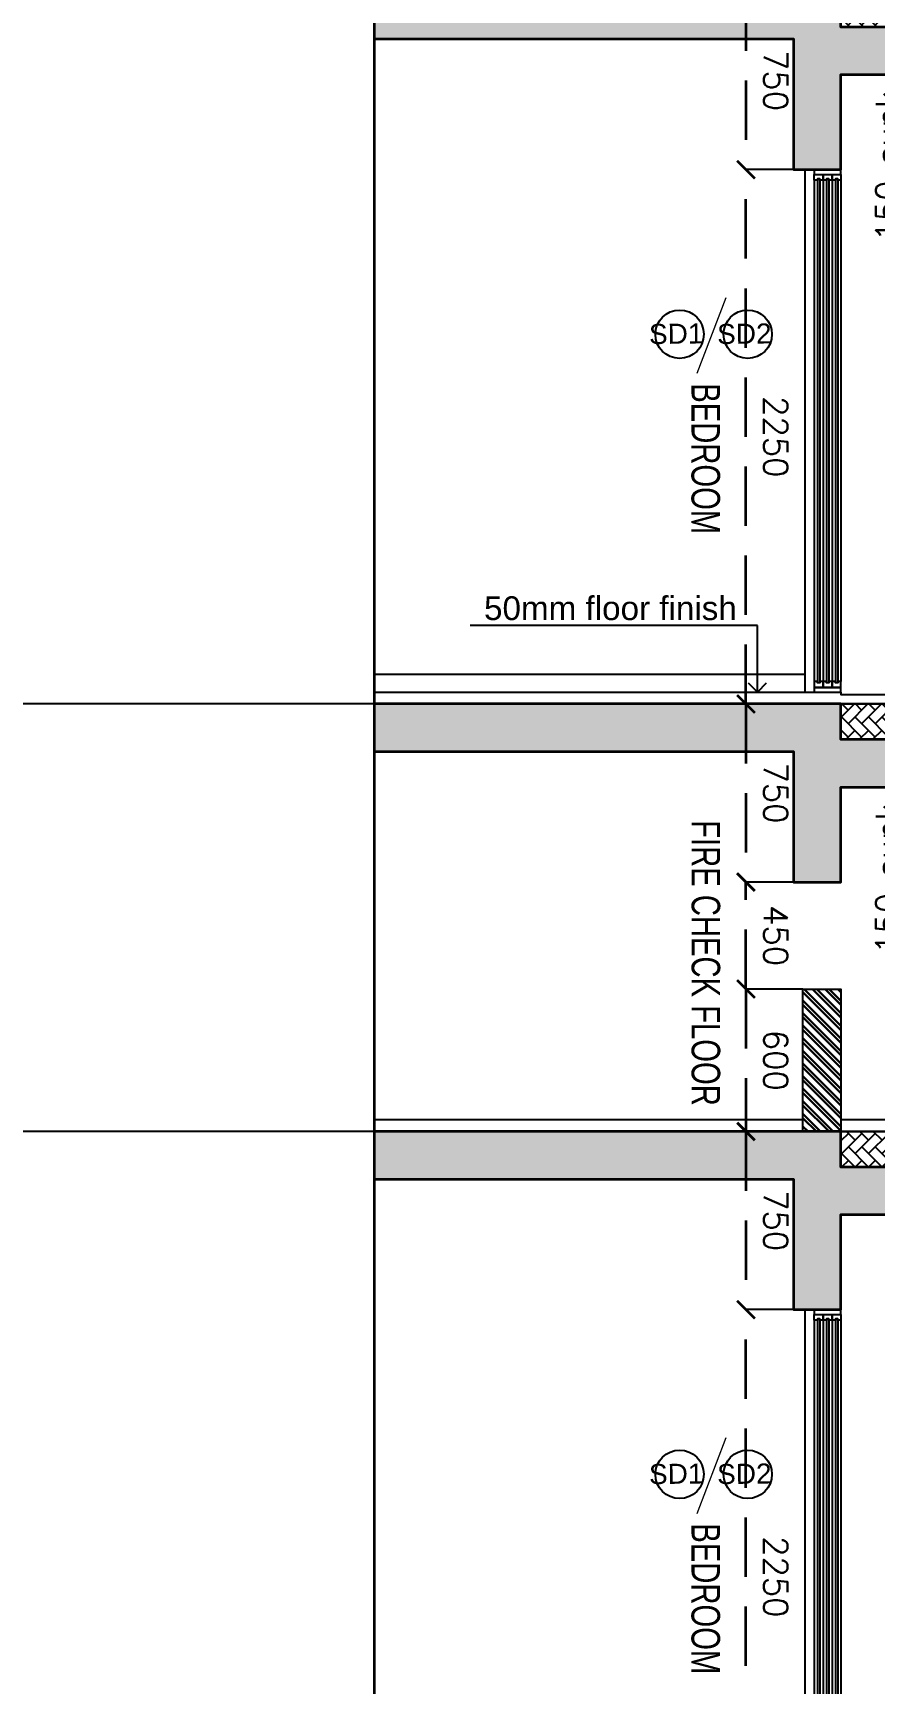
# Model space of a CAD drawing. Header units: millimetres. Extents: x 1066295 to 1300022, y -5734212 to -5454663.
# Drawn here: x 1117602 to 1121144, y -5619320 to -5612368 of the extents above; entities that cross this region are included whole.
import ezdxf
from ezdxf.enums import TextEntityAlignment as Align

# ---------------------------------------------------------------- set-up
doc = ezdxf.new("R2010")
doc.units = ezdxf.units.MM
doc.header["$LTSCALE"] = 1000
doc.header["$MEASUREMENT"] = 0
for name, pattern in [('AUDIT_D_120904163729-0', [0]), ('T9_PROFILE SECTIONS$0$AUDIT_D_120904163729-0', [0]), ('T9_PROFILE SECTIONS$0$HIDDEN', [0.375, 0.25, -0.125]), ('T9_PROFILE SECTIONS$0$HIDDEN2', [0.1875, 0.125, -0.0625]), ('T9_PROFILE SECTIONS$0$T10(T7 IS SIMILAR BUT MIRROR) - DIMENSION & TEXTING$0$HIDDEN', [0.375, 0.25, -0.125])]:
    doc.linetypes.add(name, pattern=pattern)
doc.layers.get('0').update_dxf_attribs({"linetype": 'AUDIT_D_120904163729-0'})
for name, color, linetype in [('T9_PROFILE SECTIONS$0$a-alu frame', 4, 'Continuous'), ('T9_PROFILE SECTIONS$0$a-ele', 8, 'Continuous'), ('T9_PROFILE SECTIONS$0$A-SUNK SLAB', 251, 'T9_PROFILE SECTIONS$0$AUDIT_D_120904163729-0'), ('T9_PROFILE SECTIONS$0$a-wall', 6, 'Continuous'), ('T9_PROFILE SECTIONS$0$a-window', 5, 'Continuous'), ('T9_PROFILE SECTIONS$0$F.F.L', 36, 'Continuous'), ('T9_PROFILE SECTIONS$0$HATCH 150', 8, 'Continuous'), ('T9_PROFILE SECTIONS$0$Leader', 2, 'T9_PROFILE SECTIONS$0$AUDIT_D_120904163729-0'), ('T9_PROFILE SECTIONS$0$LEVEL', 7, 'Continuous'), ('T9_PROFILE SECTIONS$0$T10(T7 IS SIMILAR BUT MIRROR) - DIMENSION & TEXTING$0$A-DIMENSIONS', 2, 'T9_PROFILE SECTIONS$0$T10(T7 IS SIMILAR BUT MIRROR) - DIMENSION & TEXTING$0$HIDDEN'), ('T9_PROFILE SECTIONS$0$TEXT ROOM', 7, 'Continuous'), ('T9_PROFILE SECTIONS$0$TYPICAL UNITS$0$a-door-no', 104, 'Continuous')]:
    doc.layers.add(name, color=color, linetype=linetype)
for name, color, linetype, lineweight in [('T9_PROFILE SECTIONS$0$A-DIMENSION', 2, 'Continuous', 35), ('T9_PROFILE SECTIONS$0$A-SLAB', 3, 'Continuous', 35), ('T9_PROFILE SECTIONS$0$a-Text', 4, 'Continuous', 0), ('T9_PROFILE SECTIONS$0$NON-STRUCT -150', 230, 'Continuous', 30), ('T9_PROFILE SECTIONS$0$R0-18-10-2014-T1-1st Podium Floor Plan$0$Text', 7, 'Continuous', 0)]:
    doc.layers.add(name, color=color, linetype=linetype, lineweight=lineweight)
doc.styles.add('T9_PROFILE SECTIONS$0$ARIAL ARROW', font='arial.ttf')
doc.styles.add('T9_PROFILE SECTIONS$0$Romans 1', font='romans.shx', dxfattribs={"height": 100})
doc.styles.add('T9_PROFILE SECTIONS$0$RSP_TXT 500', font='swisscl.ttf', dxfattribs={"height": 250})
doc.styles.add('T9_PROFILE SECTIONS$0$TYPICAL UNITS$0$LODHA STANDERD', font='sanss___.ttf')
doc.dimstyles.new('T9_PROFILE SECTIONS$0$ALPINE S', dxfattribs={"dimscale": 0, "dimtxt": 100, "dimasz": 75, "dimexe": 0, "dimexo": 0, "dimgap": 75, "dimtad": 1, "dimdec": 0, "dimzin": 0, "dimdsep": 46, "dimtxsty": 'T9_PROFILE SECTIONS$0$Romans 1', "dimblk": 'T9_PROFILE SECTIONS$0$_ArchTick', "dimcen": 0.09, "dimclrd": 256, "dimclre": 256, "dimclrt": 7, "dimadec": 0, "dimazin": 0, "dimtfac": 1, "dimtdec": 0, "dimtofl": 0, "dimtmove": 1, "dimatfit": 0, "dimldrblk": 'T9_PROFILE SECTIONS$0$_Open90', "dimfxl": 1, "dimtolj": 1, "dimtzin": 0, "dimarcsym": 0})

# ---------------------------------------------------------------- blocks, each defined once
blk = doc.blocks.new('T9_PROFILE SECTIONS$0$A$C04612184')
at = {"layer": 'T9_PROFILE SECTIONS$0$LEVEL', "color": 1, "linetype": 'T9_PROFILE SECTIONS$0$HIDDEN2', "ltscale": 5}
blk.add_line((89.8181, 76.715), (-67.8271, 76.715), dxfattribs=at)
at = {"layer": 'T9_PROFILE SECTIONS$0$LEVEL', "color": 8, "linetype": 'T9_PROFILE SECTIONS$0$HIDDEN2', "ltscale": 5}
blk.add_line((89.8181, 74.915), (-67.8271, 74.915), dxfattribs=at)
blk = doc.blocks.new('T9_PROFILE SECTIONS$0$window with railing')
at = {"layer": 'T9_PROFILE SECTIONS$0$a-ele'}
blk.add_lwpolyline([(-11244.9, -340863.7), (-11244.9, -338663.7)], dxfattribs=at)
at = {"layer": 'T9_PROFILE SECTIONS$0$a-window', "color": 250}
for p, q in [((-11394.9, -338708.7), (-11394.9, -340818.7)), ((-11381.6, -338708.7), (-11381.6, -340818.7)), ((-11371.6, -338708.7), (-11371.6, -340818.7))]:
    blk.add_line(p, q, dxfattribs=at)
at = {"layer": 'T9_PROFILE SECTIONS$0$a-window', "color": 1}
for p, q in [((-11357.4, -338708.7), (-11357.4, -340818.7)), ((-11319.9, -338708.7), (-11319.9, -340818.7)), ((-11319.9, -338708.7), (-11319.9, -340818.7)), ((-11282.4, -338708.7), (-11282.4, -340818.7))]:
    blk.add_line(p, q, dxfattribs=at)
at = {"layer": 'T9_PROFILE SECTIONS$0$a-window', "color": 5}
for p, q in [((-11344.1, -338708.7), (-11344.1, -340818.7)), ((-11334.1, -338708.7), (-11334.1, -340818.7)), ((-11306.6, -338708.7), (-11306.6, -340818.7)), ((-11296.6, -338708.7), (-11296.6, -340818.7))]:
    blk.add_line(p, q, dxfattribs=at)
at = {"layer": 'T9_PROFILE SECTIONS$0$a-window', "color": 4}
for points in [[(-11394.9, -338683.7), (-11394.9, -338663.7), (-11282.4, -338663.7), (-11282.4, -338683.7)], [(-11371.6, -338708.7), (-11357.4, -338708.7), (-11357.4, -338683.7), (-11394.9, -338683.7), (-11394.9, -338708.7), (-11381.6, -338708.7), (-11381.6, -338702.7), (-11371.6, -338702.7)], [(-11334.1, -338708.7), (-11319.9, -338708.7), (-11319.9, -338683.7), (-11357.4, -338683.7), (-11357.4, -338708.7), (-11344.1, -338708.7), (-11344.1, -338702.7), (-11334.1, -338702.7)], [(-11296.6, -338708.7), (-11282.4, -338708.7), (-11282.4, -338683.7), (-11319.9, -338683.7), (-11319.9, -338708.7), (-11306.6, -338708.7), (-11306.6, -338702.7), (-11296.6, -338702.7)], [(-11371.6, -340818.7), (-11357.4, -340818.7), (-11357.4, -340843.7), (-11394.9, -340843.7), (-11394.9, -340818.7), (-11381.6, -340818.7), (-11381.6, -340824.7), (-11371.6, -340824.7)], [(-11394.9, -340863.7), (-11394.9, -340843.7), (-11282.4, -340843.7), (-11282.4, -340863.7)], [(-11334.1, -340818.7), (-11319.9, -340818.7), (-11319.9, -340843.7), (-11357.4, -340843.7), (-11357.4, -340818.7), (-11344.1, -340818.7), (-11344.1, -340824.7), (-11334.1, -340824.7)], [(-11296.6, -340818.7), (-11282.4, -340818.7), (-11282.4, -340843.7), (-11319.9, -340843.7), (-11319.9, -340818.7), (-11306.6, -340818.7), (-11306.6, -340824.7), (-11296.6, -340824.7)]]:
    blk.add_lwpolyline(points, close=True, dxfattribs=at)
blk = doc.blocks.new('T9_PROFILE SECTIONS$0$_ArchTick')
at = {"color": 0, "linetype": 'ByBlock', "const_width": 0.15}
blk.add_lwpolyline([(-0.5, -0.5), (0.5, 0.5)], dxfattribs=at)
blk = doc.blocks.new('*D218')
at = {"layer": 'T9_PROFILE SECTIONS$0$A-DIMENSION', "linetype": 'T9_PROFILE SECTIONS$0$HIDDEN', "lineweight": -2, "transparency": 16777216}
for p, q in [((1323371.8, -5676244.4), (1323371.8, -5676044.8)), ((1325621.8, -5676244.4), (1325621.8, -5676044.8))]:
    blk.add_line(p, q, dxfattribs=at)
at = {"layer": 'T9_PROFILE SECTIONS$0$A-DIMENSION', "linetype": 'T9_PROFILE SECTIONS$0$HIDDEN', "transparency": 16777216}
blk.add_line((1323371.8, -5676044.8), (1325621.8, -5676044.8), dxfattribs=at)
at = {"layer": 'T9_PROFILE SECTIONS$0$A-DIMENSION', "linetype": 'ByBlock', "transparency": 16777216, "xscale": 75, "yscale": 75, "zscale": 75, "rotation": 180}
blk.add_blockref('T9_PROFILE SECTIONS$0$_ArchTick', (1323371.8, -5676044.8), dxfattribs=at)
at = {"layer": 'T9_PROFILE SECTIONS$0$A-DIMENSION', "linetype": 'ByBlock', "transparency": 16777216, "xscale": 75, "yscale": 75, "zscale": 75}
blk.add_blockref('T9_PROFILE SECTIONS$0$_ArchTick', (1325621.8, -5676044.8), dxfattribs=at)
at = {"layer": 'T9_PROFILE SECTIONS$0$A-DIMENSION', "color": 7, "linetype": 'ByBlock', "transparency": 16777216, "insert": (1324496.8, -5676169.8), "char_height": 100, "attachment_point": 5, "rotation": 180, "style": 'T9_PROFILE SECTIONS$0$Romans 1'}
blk.add_mtext('\\A1;2250', dxfattribs=at)
blk = doc.blocks.new('T9_PROFILE SECTIONS$0$_Open90')
at = {"color": 0, "linetype": 'ByBlock', "lineweight": -2}
for p, q in [((0, 0), (-1, 0)), ((-0.5, 0.5), (0, 0)), ((0, 0), (-0.5, -0.5))]:
    blk.add_line(p, q, dxfattribs=at)
blk = doc.blocks.new('*D219')
at = {"layer": 'T9_PROFILE SECTIONS$0$A-DIMENSION', "linetype": 'T9_PROFILE SECTIONS$0$HIDDEN', "lineweight": -2, "transparency": 16777216}
for p, q in [((1322621.8, -5676244.4), (1322621.8, -5676044.8)), ((1323371.8, -5676244.4), (1323371.8, -5676044.8))]:
    blk.add_line(p, q, dxfattribs=at)
at = {"layer": 'T9_PROFILE SECTIONS$0$A-DIMENSION', "linetype": 'T9_PROFILE SECTIONS$0$HIDDEN', "transparency": 16777216}
blk.add_line((1323371.8, -5676044.8), (1322621.8, -5676044.8), dxfattribs=at)
at = {"layer": 'T9_PROFILE SECTIONS$0$A-DIMENSION', "linetype": 'ByBlock', "transparency": 16777216, "xscale": 75, "yscale": 75, "zscale": 75, "rotation": 180}
blk.add_blockref('T9_PROFILE SECTIONS$0$_ArchTick', (1322621.8, -5676044.8), dxfattribs=at)
at = {"layer": 'T9_PROFILE SECTIONS$0$A-DIMENSION', "linetype": 'ByBlock', "transparency": 16777216, "xscale": 75, "yscale": 75, "zscale": 75}
blk.add_blockref('T9_PROFILE SECTIONS$0$_ArchTick', (1323371.8, -5676044.8), dxfattribs=at)
at = {"layer": 'T9_PROFILE SECTIONS$0$A-DIMENSION', "color": 7, "linetype": 'ByBlock', "transparency": 16777216, "insert": (1322996.8, -5676169.8), "char_height": 100, "attachment_point": 5, "rotation": 180, "style": 'T9_PROFILE SECTIONS$0$Romans 1'}
blk.add_mtext('\\A1;750', dxfattribs=at)
blk = doc.blocks.new('T9_PROFILE SECTIONS$0$TYPICAL UNITS$0$B-flat-33')
at = {"layer": 'T9_PROFILE SECTIONS$0$TYPICAL UNITS$0$a-door-no'}
blk.add_ellipse((14108, 1402), major_axis=(0, -181), ratio=0.999989, dxfattribs=at)
at = {"layer": 'T9_PROFILE SECTIONS$0$TYPICAL UNITS$0$a-door-no', "style": 'T9_PROFILE SECTIONS$0$TYPICAL UNITS$0$LODHA STANDERD', "oblique": 0, "width": 0.999989}
blk.add_attdef('OP1', text='', height=150, rotation=0.7592, dxfattribs=at).set_placement((14117, 1332), align=Align.CENTER)
blk = doc.blocks.new('*D217')
at = {"layer": 'T9_PROFILE SECTIONS$0$T10(T7 IS SIMILAR BUT MIRROR) - DIMENSION & TEXTING$0$A-DIMENSIONS', "lineweight": -2, "transparency": 16777216}
for p, q in [((1323056.6, -5676766), (1322216.1, -5676766)), ((1323296.8, -5677053.5), (1323056.6, -5676766)), ((1323221.8, -5677053.5), (1323146.8, -5677053.5)), ((1323221.8, -5677053.5), (1323371.8, -5677053.5)), ((1323371.8, -5677053.5), (1323446.8, -5677053.5))]:
    blk.add_line(p, q, dxfattribs=at)
at = {"layer": 'T9_PROFILE SECTIONS$0$T10(T7 IS SIMILAR BUT MIRROR) - DIMENSION & TEXTING$0$A-DIMENSIONS', "linetype": 'T9_PROFILE SECTIONS$0$HIDDEN', "lineweight": -2, "transparency": 16777216}
for p, q in [((1323221.8, -5677194.4), (1323221.8, -5677053.5)), ((1323371.8, -5677194.4), (1323371.8, -5677053.5))]:
    blk.add_line(p, q, dxfattribs=at)
at = {"layer": 'T9_PROFILE SECTIONS$0$T10(T7 IS SIMILAR BUT MIRROR) - DIMENSION & TEXTING$0$A-DIMENSIONS', "linetype": 'ByBlock', "lineweight": -2, "transparency": 16777216, "xscale": 75, "yscale": 75, "zscale": 75}
blk.add_blockref('T9_PROFILE SECTIONS$0$_ArchTick', (1323221.8, -5677053.5), dxfattribs=at)
at = {"layer": 'T9_PROFILE SECTIONS$0$T10(T7 IS SIMILAR BUT MIRROR) - DIMENSION & TEXTING$0$A-DIMENSIONS', "linetype": 'ByBlock', "lineweight": -2, "transparency": 16777216, "xscale": 75, "yscale": 75, "zscale": 75, "rotation": 180}
blk.add_blockref('T9_PROFILE SECTIONS$0$_ArchTick', (1323371.8, -5677053.5), dxfattribs=at)
at = {"layer": 'T9_PROFILE SECTIONS$0$T10(T7 IS SIMILAR BUT MIRROR) - DIMENSION & TEXTING$0$A-DIMENSIONS', "color": 7, "linetype": 'ByBlock', "transparency": 16777216, "insert": (1322636.3, -5676641), "char_height": 100, "attachment_point": 5, "style": 'T9_PROFILE SECTIONS$0$Romans 1', "bg_fill": 3, "box_fill_scale": 1.25, "bg_fill_color": 256, "bg_fill_true_color": 13158600, "bg_fill_transparency": 0}
blk.add_mtext('\\A1;150 sunk', dxfattribs=at)
blk = doc.blocks.new('*D214')
at = {"layer": 'T9_PROFILE SECTIONS$0$A-DIMENSION', "linetype": 'T9_PROFILE SECTIONS$0$HIDDEN', "lineweight": -2, "transparency": 16777216}
for p, q in [((1364621.8, -5671244.4), (1364621.8, -5671044.8)), ((1365371.8, -5671244.4), (1365371.8, -5671044.8))]:
    blk.add_line(p, q, dxfattribs=at)
at = {"layer": 'T9_PROFILE SECTIONS$0$A-DIMENSION', "linetype": 'T9_PROFILE SECTIONS$0$HIDDEN', "transparency": 16777216}
blk.add_line((1365371.8, -5671044.8), (1364621.8, -5671044.8), dxfattribs=at)
at = {"layer": 'T9_PROFILE SECTIONS$0$A-DIMENSION', "linetype": 'ByBlock', "transparency": 16777216, "xscale": 75, "yscale": 75, "zscale": 75, "rotation": 180}
blk.add_blockref('T9_PROFILE SECTIONS$0$_ArchTick', (1364621.8, -5671044.8), dxfattribs=at)
at = {"layer": 'T9_PROFILE SECTIONS$0$A-DIMENSION', "linetype": 'ByBlock', "transparency": 16777216, "xscale": 75, "yscale": 75, "zscale": 75}
blk.add_blockref('T9_PROFILE SECTIONS$0$_ArchTick', (1365371.8, -5671044.8), dxfattribs=at)
at = {"layer": 'T9_PROFILE SECTIONS$0$A-DIMENSION', "color": 7, "linetype": 'ByBlock', "transparency": 16777216, "insert": (1364996.8, -5671169.8), "char_height": 100, "attachment_point": 5, "rotation": 180, "style": 'T9_PROFILE SECTIONS$0$Romans 1'}
blk.add_mtext('\\A1;750', dxfattribs=at)
blk = doc.blocks.new('*D215')
at = {"layer": 'T9_PROFILE SECTIONS$0$A-DIMENSION', "linetype": 'T9_PROFILE SECTIONS$0$HIDDEN', "lineweight": -2, "transparency": 16777216}
for p, q in [((1365971.8, -5671284.4), (1365971.8, -5671044.8)), ((1366421.8, -5671254.1), (1366421.8, -5671044.8))]:
    blk.add_line(p, q, dxfattribs=at)
at = {"layer": 'T9_PROFILE SECTIONS$0$A-DIMENSION', "linetype": 'T9_PROFILE SECTIONS$0$HIDDEN', "transparency": 16777216}
blk.add_line((1365971.8, -5671044.8), (1366421.8, -5671044.8), dxfattribs=at)
at = {"layer": 'T9_PROFILE SECTIONS$0$A-DIMENSION', "linetype": 'ByBlock', "transparency": 16777216, "xscale": 75, "yscale": 75, "zscale": 75, "rotation": 180}
blk.add_blockref('T9_PROFILE SECTIONS$0$_ArchTick', (1365971.8, -5671044.8), dxfattribs=at)
at = {"layer": 'T9_PROFILE SECTIONS$0$A-DIMENSION', "linetype": 'ByBlock', "transparency": 16777216, "xscale": 75, "yscale": 75, "zscale": 75}
blk.add_blockref('T9_PROFILE SECTIONS$0$_ArchTick', (1366421.8, -5671044.8), dxfattribs=at)
at = {"layer": 'T9_PROFILE SECTIONS$0$A-DIMENSION', "color": 7, "linetype": 'ByBlock', "transparency": 16777216, "insert": (1366196.8, -5671169.8), "char_height": 100, "attachment_point": 5, "rotation": 180, "style": 'T9_PROFILE SECTIONS$0$Romans 1'}
blk.add_mtext('\\A1;450', dxfattribs=at)
blk = doc.blocks.new('*D206')
at = {"layer": 'T9_PROFILE SECTIONS$0$A-DIMENSION', "linetype": 'T9_PROFILE SECTIONS$0$HIDDEN', "lineweight": -2, "transparency": 16777216}
for p, q in [((1365371.8, -5671284.4), (1365371.8, -5671044.8)), ((1365971.8, -5671284.4), (1365971.8, -5671044.8))]:
    blk.add_line(p, q, dxfattribs=at)
at = {"layer": 'T9_PROFILE SECTIONS$0$A-DIMENSION', "linetype": 'T9_PROFILE SECTIONS$0$HIDDEN', "transparency": 16777216}
blk.add_line((1365971.8, -5671044.8), (1365371.8, -5671044.8), dxfattribs=at)
at = {"layer": 'T9_PROFILE SECTIONS$0$A-DIMENSION', "linetype": 'ByBlock', "transparency": 16777216, "xscale": 75, "yscale": 75, "zscale": 75, "rotation": 180}
blk.add_blockref('T9_PROFILE SECTIONS$0$_ArchTick', (1365371.8, -5671044.8), dxfattribs=at)
at = {"layer": 'T9_PROFILE SECTIONS$0$A-DIMENSION', "linetype": 'ByBlock', "transparency": 16777216, "xscale": 75, "yscale": 75, "zscale": 75}
blk.add_blockref('T9_PROFILE SECTIONS$0$_ArchTick', (1365971.8, -5671044.8), dxfattribs=at)
at = {"layer": 'T9_PROFILE SECTIONS$0$A-DIMENSION', "color": 7, "linetype": 'ByBlock', "transparency": 16777216, "insert": (1365671.8, -5671169.8), "char_height": 100, "attachment_point": 5, "rotation": 180, "style": 'T9_PROFILE SECTIONS$0$Romans 1'}
blk.add_mtext('\\A1;600', dxfattribs=at)
blk = doc.blocks.new('T9_PROFILE SECTIONS$0$87i')
at = {"layer": 'T9_PROFILE SECTIONS$0$A-SUNK SLAB', "linetype": 'ByBlock'}
h = blk.add_hatch(dxfattribs=at)
h.set_pattern_fill('AR-HBONE', color=256, scale=10, angle=-90)
h.set_pattern_definition([(45, (-2e-09, 3890.655), (8e-15, 56.5685425), [120, -40]), (135, (28.284, 3918.94), (8e-15, 56.5685425), [120, -40])])
h.paths.add_polyline_path([(1323221.8, -5677944.4), (1323221.8, -5676444.4), (1323371.8, -5676444.4), (1323371.8, -5677944.4)])
at = {"layer": 'T9_PROFILE SECTIONS$0$HATCH 150'}
h = blk.add_hatch(color=8, dxfattribs=at)
h.dxf.hatch_style = 1
h.paths.add_polyline_path([(1323521.8, -5677944.4), (1323371.8, -5677944.4), (1323221.8, -5677944.4), (1323221.8, -5676444.4), (1323371.8, -5676444.4), (1323371.8, -5674481), (1323171.8, -5674481), (1323171.8, -5676244.4), (1322621.8, -5676244.4), (1322621.8, -5676444.4), (1323021.8, -5676444.4), (1323021.8, -5677944.4), (1322621.8, -5677944.4), (1322621.8, -5678104.4), (1323521.8, -5678104.4)])
at = {"layer": 'T9_PROFILE SECTIONS$0$A-SLAB', "linetype": 'ByBlock'}
blk.add_lwpolyline([(1323521.8, -5677944.4), (1323371.8, -5677944.4), (1323221.8, -5677944.4), (1323221.8, -5676444.4), (1323371.8, -5676444.4), (1323371.8, -5674481), (1323171.8, -5674481), (1323171.8, -5676244.4), (1322621.8, -5676244.4), (1322621.8, -5676444.4), (1323021.8, -5676444.4), (1323021.8, -5677944.4), (1322621.8, -5677944.4), (1322621.8, -5678104.4), (1323521.8, -5678104.4)], close=True, dxfattribs=at)
at = {"layer": 'T9_PROFILE SECTIONS$0$A-SUNK SLAB', "linetype": 'ByBlock'}
blk.add_lwpolyline([(1323221.8, -5677944.4), (1323221.8, -5676444.4), (1323371.8, -5676444.4), (1323371.8, -5677944.4)], close=True, dxfattribs=at)
at = {"layer": 'T9_PROFILE SECTIONS$0$F.F.L', "linetype": 'Continuous', "ltscale": 0.1}
blk.add_lwpolyline([(1323421.8, -5674481), (1323421.8, -5676444.4), (1323411.8, -5676444.4), (1323411.8, -5677944.4)], dxfattribs=at)
at = {"layer": 'T9_PROFILE SECTIONS$0$F.F.L', "color": 8, "linetype": 'Continuous', "ltscale": 0.1}
blk.add_lwpolyline([(1323496.8, -5674481), (1323496.8, -5676294.4)], dxfattribs=at)
at = {"layer": 'T9_PROFILE SECTIONS$0$R0-18-10-2014-T1-1st Podium Floor Plan$0$Text'}
blk.add_line((1324764, -5675838.8), (1325083.8, -5675962), dxfattribs=at)
at = {"layer": 'T9_PROFILE SECTIONS$0$a-alu frame', "linetype": 'Continuous', "xscale": -1, "rotation": 270}
blk.add_blockref('T9_PROFILE SECTIONS$0$window with railing', (1664285.5, -5665049.5, 0), dxfattribs=at)
at = {"layer": 'T9_PROFILE SECTIONS$0$TEXT ROOM', "ltscale": 0.1}
ref = blk.add_blockref('T9_PROFILE SECTIONS$0$TYPICAL UNITS$0$B-flat-33', (1324139.8, -5667829.8), dxfattribs=dict(at, xscale=0.5625, yscale=0.5625, zscale=0.5625, rotation=270))
ref.add_attrib('OP1', 'SD1', dxfattribs={"layer": 'T9_PROFILE SECTIONS$0$TYPICAL UNITS$0$a-door-no', "height": 84.37, "rotation": 270.75922, "style": 'T9_PROFILE SECTIONS$0$TYPICAL UNITS$0$LODHA STANDERD', "oblique": 0.00002, "width": 0.999989}).set_placement((1324888.5, -5675751.8), align=Align.CENTER)
ref = blk.add_blockref('T9_PROFILE SECTIONS$0$TYPICAL UNITS$0$B-flat-33', (1324139.8, -5668116.4), dxfattribs=dict(at, xscale=0.5625, yscale=0.5625, zscale=0.5625, rotation=270))
ref.add_attrib('OP1', 'SD2', dxfattribs={"layer": 'T9_PROFILE SECTIONS$0$TYPICAL UNITS$0$a-door-no', "height": 84.37, "rotation": 270.75922, "style": 'T9_PROFILE SECTIONS$0$TYPICAL UNITS$0$LODHA STANDERD', "oblique": 0.00002, "width": 0.999989}).set_placement((1324888.5, -5676038.4), align=Align.CENTER)
at = {"layer": 'T9_PROFILE SECTIONS$0$a-Text', "linetype": 'ByBlock', "style": 'T9_PROFILE SECTIONS$0$RSP_TXT 500'}
blk.add_text('BEDROOM', height=120, rotation=180, dxfattribs=at).set_placement((1324722.1, -5675815.5))
at = {"layer": 'T9_PROFILE SECTIONS$0$R0-18-10-2014-T1-1st Podium Floor Plan$0$Text', "insert": (1323723.7, -5674942.7), "char_height": 100, "width": 1133.401, "attachment_point": 7, "rotation": 270, "style": 'T9_PROFILE SECTIONS$0$ARIAL ARROW'}
blk.add_mtext('50mm floor finish   ', dxfattribs=at)
at = {"layer": 'T9_PROFILE SECTIONS$0$A-DIMENSION', "linetype": 'ByBlock'}
for base, p1, p2, picture, middle in [((1322621.8, -5676044.8), (1323371.8, -5676244.4, 0), (1322621.8, -5676244.4, 0), '*D219', (1322996.8, -5676169.8)), ((1325621.8, -5676044.8), (1323371.8, -5676244.4), (1325621.8, -5676244.4, 0), '*D218', (1324496.8, -5676169.8))]:
    dim = blk.add_linear_dim(base=base, p1=p1, p2=p2, dimstyle='T9_PROFILE SECTIONS$0$ALPINE S', override={"dimscale": 1, "dimfxl": 5, "dimlwd": 65535, "dimarcsym": 1}, dxfattribs=at)
    dim.commit()
    dim.dimension.update_dxf_attribs({"geometry": picture, "text_midpoint": middle})
at = {"layer": 'T9_PROFILE SECTIONS$0$Leader'}
blk.add_leader([(1323421.8, -5676092.7), (1323702.7, -5676092.7), (1323702.7, -5674884.1)], dimstyle='T9_PROFILE SECTIONS$0$ALPINE S', override={"dimscale": 1, "dimtad": 0}, dxfattribs=at)
at = {"layer": 'T9_PROFILE SECTIONS$0$T10(T7 IS SIMILAR BUT MIRROR) - DIMENSION & TEXTING$0$A-DIMENSIONS', "linetype": 'ByBlock'}
dim = blk.add_linear_dim(base=(1323371.8, -5677053.5), p1=(1323221.8, -5677194.4), p2=(1323371.8, -5677194.4), text='<> sunk', dimstyle='T9_PROFILE SECTIONS$0$ALPINE S', override={"dimscale": 1, "dimfxl": 5, "dimtfill": 1, "dimarcsym": 1}, dxfattribs=at)
dim.commit()
dim.dimension.update_dxf_attribs({"geometry": '*D217', "text_midpoint": (1322981.6, -5676766), "dimtype": 128})
blk = doc.blocks.new('T9_PROFILE SECTIONS$0$78O')
at = {"layer": 'T9_PROFILE SECTIONS$0$A-SUNK SLAB', "linetype": 'ByBlock'}
h = blk.add_hatch(dxfattribs=at)
h.set_pattern_fill('AR-HBONE', color=256, scale=10, angle=-90)
h.set_pattern_definition([(45, (1e-06, 2956.427), (5e-14, 56.5685425), [120, -40]), (135, (28.284, 2984.71), (5e-14, 56.5685425), [120, -40])])
h.paths.add_polyline_path([(1365221.8, -5672944.4), (1365221.8, -5671444.4), (1365371.8, -5671444.4), (1365371.8, -5672944.4)])
at = {"layer": 'T9_PROFILE SECTIONS$0$HATCH 150'}
h = blk.add_hatch(color=8, dxfattribs=at)
h.dxf.hatch_style = 1
h.paths.add_polyline_path([(1365521.8, -5672944.4), (1365371.8, -5672944.4), (1365221.8, -5672944.4), (1365221.8, -5671444.4), (1365371.8, -5671444.4), (1365371.8, -5669481), (1365171.8, -5669481), (1365171.8, -5671244.4), (1364621.8, -5671244.4), (1364621.8, -5671444.4), (1365021.8, -5671444.4), (1365021.8, -5672944.4), (1364621.8, -5672944.4), (1364621.8, -5673104.4), (1365521.8, -5673104.4)])
at = {"layer": 'T9_PROFILE SECTIONS$0$NON-STRUCT -150'}
h = blk.add_hatch(dxfattribs=at)
h.set_pattern_fill('ANSI32', color=8, scale=100, angle=-90)
h.set_pattern_definition([(45, (-7656.884, -49383.573), (-26.5165043, 26.5165043), []), (45, (-7639.206, -49383.573), (-26.5165043, 26.5165043), [])])
h.paths.add_polyline_path([(1365371.8, -5671444.4), (1365371.8, -5671284.4), (1365971.8, -5671284.4), (1365971.8, -5671444.4)])
at = {"layer": 'T9_PROFILE SECTIONS$0$A-SLAB', "linetype": 'ByBlock'}
blk.add_lwpolyline([(1365521.8, -5672944.4), (1365371.8, -5672944.4), (1365221.8, -5672944.4), (1365221.8, -5671444.4), (1365371.8, -5671444.4), (1365371.8, -5669481), (1365171.8, -5669481), (1365171.8, -5671244.4), (1364621.8, -5671244.4), (1364621.8, -5671444.4), (1365021.8, -5671444.4), (1365021.8, -5672944.4), (1364621.8, -5672944.4), (1364621.8, -5673104.4), (1365521.8, -5673104.4)], close=True, dxfattribs=at)
at = {"layer": 'T9_PROFILE SECTIONS$0$A-SUNK SLAB', "linetype": 'ByBlock'}
blk.add_lwpolyline([(1365221.8, -5672944.4), (1365221.8, -5671444.4), (1365371.8, -5671444.4), (1365371.8, -5672944.4)], close=True, dxfattribs=at)
at = {"layer": 'T9_PROFILE SECTIONS$0$a-wall', "linetype": 'ByBlock'}
blk.add_lwpolyline([(1365371.8, -5671444.4), (1365371.8, -5671284.4), (1365971.8, -5671284.4), (1365971.8, -5671444.4)], close=True, dxfattribs=at)
at = {"layer": 'T9_PROFILE SECTIONS$0$F.F.L', "linetype": 'Continuous', "ltscale": 0.1, "elevation": 0}
for points in [[(1365421.8, -5669481), (1365421.8, -5671284.4)], [(1365421.8, -5671444.4), (1365421.8, -5672944.4)]]:
    blk.add_lwpolyline(points, dxfattribs=at)
at = {"layer": 'T9_PROFILE SECTIONS$0$a-Text', "insert": (1366682.7, -5670814.4), "char_height": 120, "width": 1408.968, "attachment_point": 7, "rotation": 180, "style": 'T9_PROFILE SECTIONS$0$RSP_TXT 500'}
blk.add_mtext('FIRE CHECK FLOOR', dxfattribs=at)
at = {"layer": 'T9_PROFILE SECTIONS$0$A-DIMENSION', "linetype": 'ByBlock'}
for base, p1, p2, picture, middle in [((1364621.8, -5671044.8, 0), (1365371.8, -5671244.4), (1364621.8, -5671244.4), '*D214', (1364996.8, -5671169.8, 0)), ((1366421.8, -5671044.8, 0), (1365971.8, -5671284.4), (1366421.8, -5671254.1, 0), '*D215', (1366196.8, -5671169.8, 0))]:
    dim = blk.add_linear_dim(base=base, p1=p1, p2=p2, dimstyle='T9_PROFILE SECTIONS$0$ALPINE S', override={"dimscale": 1, "dimfxl": 5, "dimlwd": 65535, "dimarcsym": 1}, dxfattribs=at)
    dim.commit()
    dim.dimension.update_dxf_attribs({"geometry": picture, "text_midpoint": middle})
dim = blk.add_linear_dim(base=(1365371.8, -5671044.8, 0), p1=(1365971.8, -5671284.4), p2=(1365371.8, -5671284.4), angle=180, dimstyle='T9_PROFILE SECTIONS$0$ALPINE S', override={"dimscale": 1, "dimfxl": 5, "dimlwd": 65535, "dimarcsym": 1}, dxfattribs=at)
dim.commit()
dim.dimension.update_dxf_attribs({"geometry": '*D206', "text_midpoint": (1365671.8, -5671169.8, 0)})
blk = doc.blocks.new('T9_PROFILE SECTIONS$0$A$C618E7BDF')
at = {"layer": 'T9_PROFILE SECTIONS$0$A-SLAB', "linetype": 'ByBlock', "elevation": 0}
blk.add_lwpolyline([(0, 708.7), (0, -45121.8), (204.4, -45121.8), (204.4, -45200.2), (-355.9, -45200.2), (-355.9, -45315.3), (0, -45315.3), (0, -88333.2)], dxfattribs=at)
at = {"linetype": 'ByBlock', "rotation": 90}
blk.add_blockref('T9_PROFILE SECTIONS$0$87i', (-5674481, -1347371.8), dxfattribs=at)
for name, p in [('T9_PROFILE SECTIONS$0$87i', (-5674481, -1344371.8)), ('T9_PROFILE SECTIONS$0$78O', (-5669481, -1391171.8))]:
    blk.add_blockref(name, p, dxfattribs=at)
blk.add_blockref('T9_PROFILE SECTIONS$0$87i', (-5674481, -1352171.8), dxfattribs=at)
blk = doc.blocks.new('T9_PROFILE SECTIONS')
at = {"layer": 'T9_PROFILE SECTIONS$0$LEVEL', "linetype": 'ByBlock', "xscale": 1000, "yscale": 1000, "zscale": 1000}
blk.add_blockref('T9_PROFILE SECTIONS$0$A$C04612184', (1171279.5443, -5689510.054, -0.01), dxfattribs=at)
at = {"linetype": 'ByBlock'}
blk.add_blockref('T9_PROFILE SECTIONS$0$A$C618E7BDF', (1120782.8347, -5588795.054), dxfattribs=at)

msp = doc.modelspace()

# ---------------------------------------------------------------- block references
at = {"linetype": 'ByBlock'}
msp.add_blockref('T9_PROFILE SECTIONS', (-1745.2, -2398.4, 0.4), dxfattribs=at)

doc.saveas('drawing.dxf')
